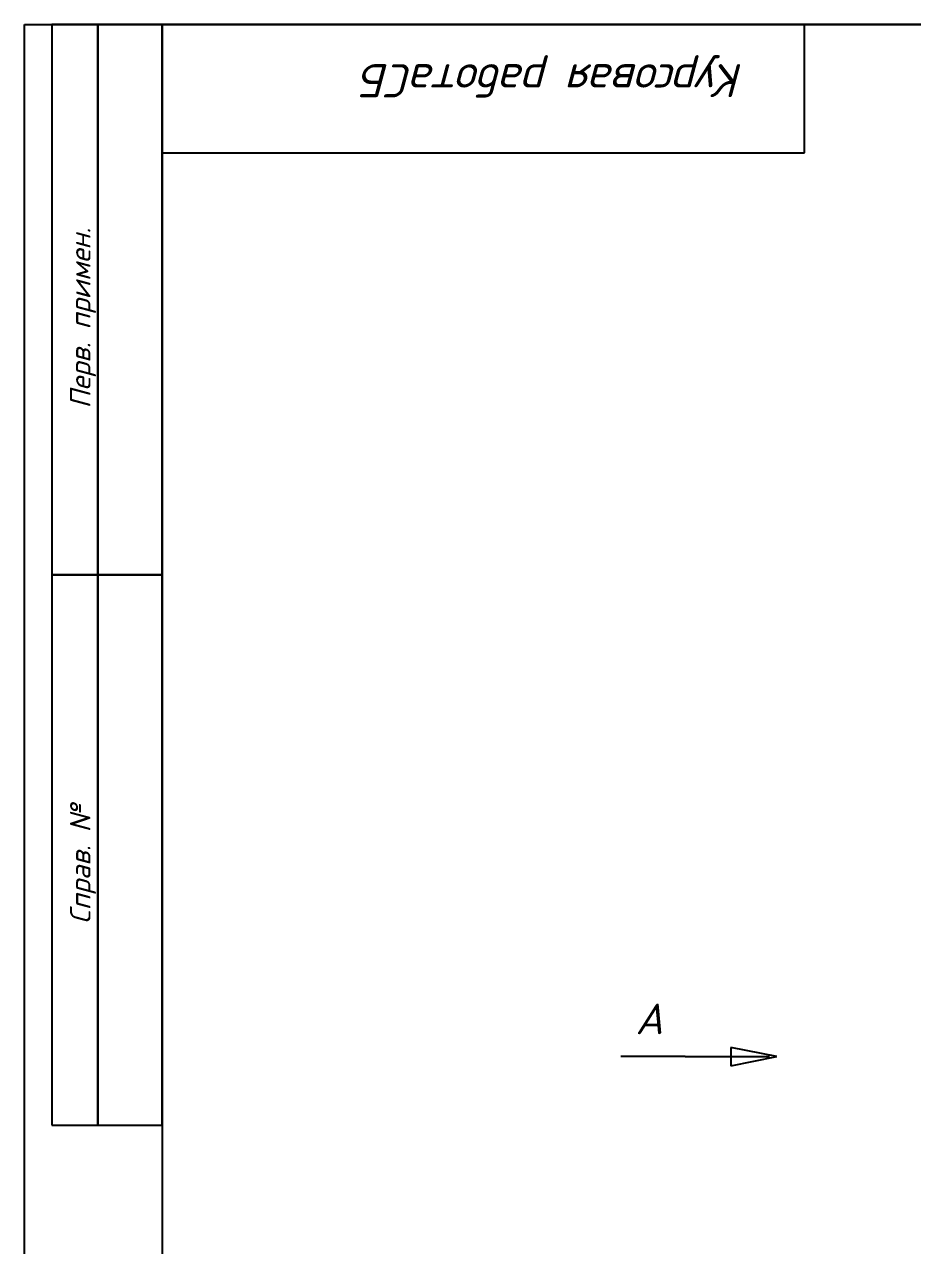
# Model space of a CAD drawing. Header units: inches. Extents: x 5 to 415, y -593 to 71.
# Drawn here: x 5 to 101.8, y -138.1 to -5 of the extents above; entities that cross this region are included whole.
import ezdxf

# ---------------------------------------------------------------- set-up
doc = ezdxf.new("R2010")
doc.units = ezdxf.units.IN
doc.header["$MEASUREMENT"] = 0
doc.styles.add('ISOCPEUR1', font='isocpeui.ttf', dxfattribs={"height": 4.7625})

msp = doc.modelspace()

# ---------------------------------------------------------------- linework, layer by layer
at = {"color": 18, "true_color": 0x000000}
for p, q in [((5, -5), (415, -5)), ((5, -292), (5, -5)), ((13, -5), (8, -5)), ((8, -5), (8, -65)), ((13, -65), (13, -5)), ((20, -5), (13, -5)), ((13, -5), (13, -65)), ((20, -65), (20, -5)), ((90, -5), (20, -5)), ((20, -5), (20, -19)), ((415.02, -5), (20, -5)), ((20, -5), (20, -292)), ((90, -19), (90, -5)), ((20, -19), (90, -19)), ((13, -65), (8, -65)), ((8, -65), (8, -125)), ((8, -65), (13, -65)), ((13, -125), (13, -65)), ((13, -65), (20, -65)), ((20, -65), (13, -65)), ((13, -65), (13, -125)), ((20, -125), (20, -65)), ((87, -117.5), (82, -116.5)), ((82, -116.5), (82, -118.5)), ((77, -117.5), (70, -117.5)), ((77, -117.5), (86.19, -117.5)), ((77, -117.5), (77, -117.5)), ((82, -118.5), (87, -117.5)), ((8, -125), (13, -125)), ((13, -125), (20, -125))]:
    msp.add_line(p, q, dxfattribs=at)
at = {"color": 7, "true_color": 0xffffff}
for p, q in [((13, -5), (8, -5)), ((8, -5), (8, -65)), ((13, -65), (13, -5)), ((20, -5), (13, -5)), ((13, -5), (13, -65)), ((20, -65), (20, -5)), ((90, -5), (20, -5)), ((20, -5), (20, -19)), ((415.02, -5), (20, -5)), ((20, -5), (20, -292)), ((90, -19), (90, -5)), ((20, -19), (90, -19)), ((13, -65), (8, -65)), ((8, -65), (8, -125)), ((8, -65), (13, -65)), ((13, -125), (13, -65)), ((13, -65), (20, -65)), ((20, -65), (13, -65)), ((13, -65), (13, -125)), ((20, -125), (20, -65)), ((8, -125), (13, -125)), ((13, -125), (20, -125))]:
    msp.add_line(p, q, dxfattribs=at)

# ---------------------------------------------------------------- texts
at = {"color": 18, "true_color": 0x000000, "style": 'ISOCPEUR1'}
for s, height, rotation, p in [('Курсовая работаСБ ', 3.6206, -180, (83.46, -9.33)), ('Перв. примен.', 2.2281, 90, (12.2, -46.87)), ('Справ. №', 2.228, 90, (12.2, -103.05))]:
    msp.add_text(s, height=height, rotation=rotation, dxfattribs=at).set_placement(p)
msp.add_text('А', height=3.34, dxfattribs=at).set_placement((71.59, -115.07))

doc.saveas('drawing.dxf')
